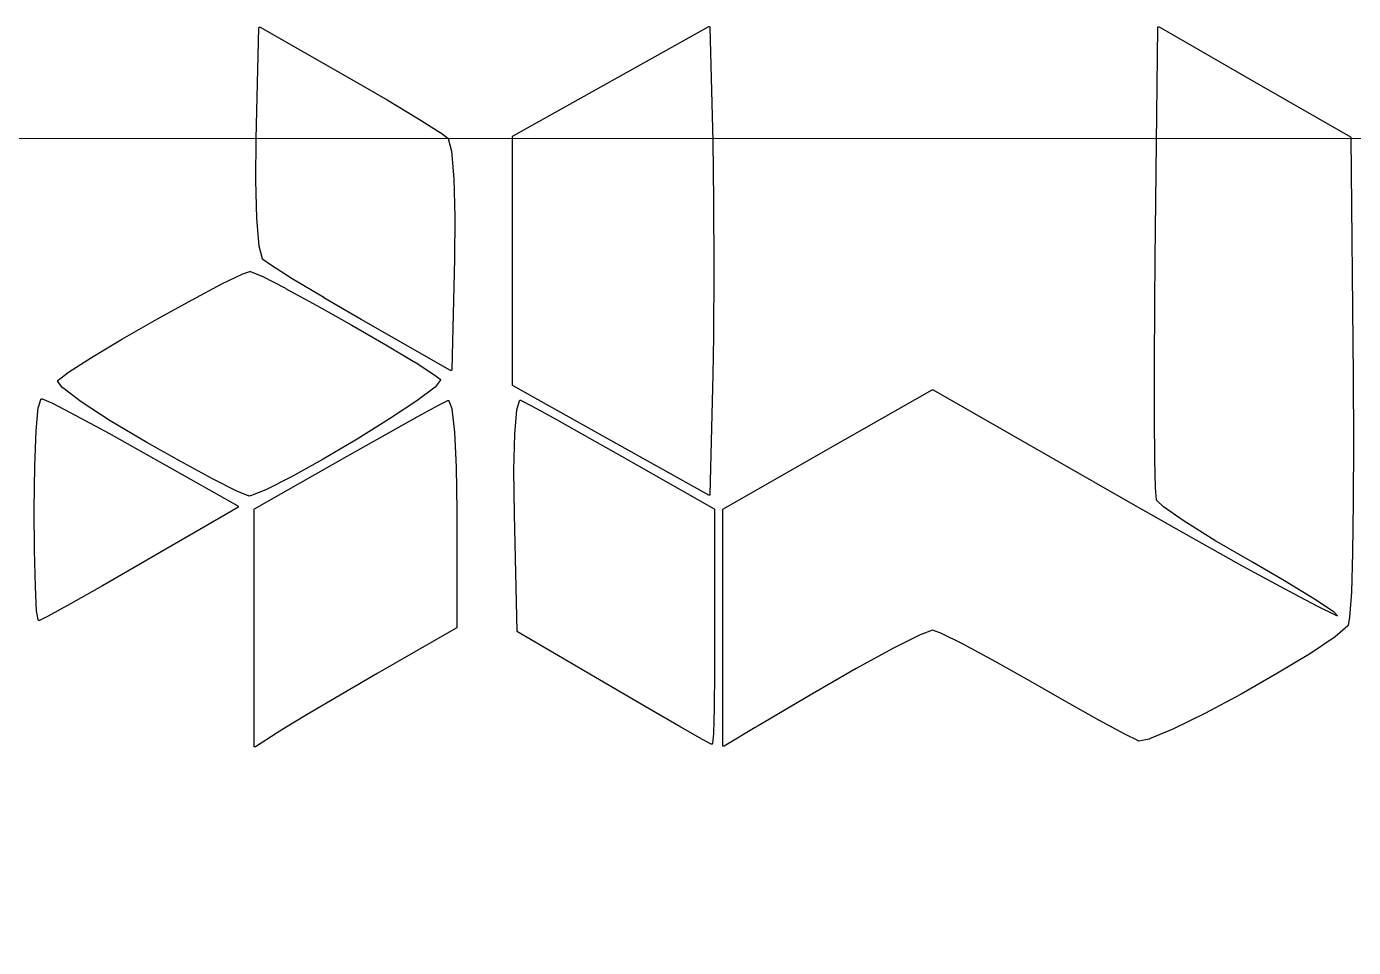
# Model space of a CAD drawing. Header units: millimetres. Extents: x 13 to 222, y -3 to 195.
# Drawn here: x 69.3 to 77.14, y 174.1 to 179.53 of the extents above; entities that cross this region are included whole.
import ezdxf

# ---------------------------------------------------------------- set-up
doc = ezdxf.new("R2010")
doc.units = ezdxf.units.MM
doc.header["$MEASUREMENT"] = 0
doc.layers.add('Ergodox plate', color=7, linetype='Continuous', lineweight=0, true_color=0xf6921e)
doc.layers.add('Silk', color=142, linetype='Continuous')

msp = doc.modelspace()

# ---------------------------------------------------------------- linework, layer by layer
at = {"layer": 'Ergodox plate'}
msp.add_lwpolyline([(99.1433, 40.4438), (22.0105, 40.4437, -0.414214), (15.0105, 47.4437), (15.0105, 171.8737, -0.414214), (22.0105, 178.8737), (125.8816, 178.8738)], format="xyb", dxfattribs=at)
at = {"layer": 'Silk', "linetype": 'Continuous'}
for p, q in [((72.177, 178.8897), (73.332, 179.5342)), ((73.332, 179.5342), (73.333, 179.5344)), ((73.333, 179.5344), (73.333, 179.5347)), ((73.333, 179.5347), (73.333, 179.5347)), ((73.333, 179.5347), (73.334, 179.5347)), ((73.334, 179.5347), (73.335, 179.5348)), ((73.334, 179.5347), (73.334, 179.5347)), ((73.335, 179.5348), (73.335, 179.5347)), ((73.335, 179.5347), (73.335, 179.5347)), ((73.335, 179.5347), (73.336, 179.5345)), ((73.336, 179.5345), (73.337, 179.5342)), ((73.337, 179.5342), (73.337, 179.5341)), ((73.337, 179.5341), (73.337, 179.5341)), ((73.337, 179.5341), (73.337, 179.5336)), ((73.337, 179.5336), (73.338, 179.5331)), ((73.338, 179.5331), (73.338, 179.533)), ((73.338, 179.533), (73.338, 179.533)), ((73.338, 179.533), (73.339, 179.5323)), ((75.984, 179.5321), (75.985, 179.5327)), ((75.985, 179.5327), (75.986, 179.533)), ((75.985, 179.5327), (75.985, 179.5327)), ((75.985, 179.5327), (75.985, 179.5327)), ((75.986, 179.533), (75.986, 179.5333)), ((75.986, 179.5333), (75.986, 179.5333)), ((75.986, 179.5333), (75.986, 179.5333)), ((75.986, 179.5333), (75.987, 179.5333)), ((75.987, 179.5333), (75.988, 179.5333)), ((75.988, 179.5333), (75.988, 179.5333)), ((75.988, 179.5333), (75.988, 179.5333)), ((75.988, 179.5333), (75.989, 179.533)), ((75.989, 179.533), (75.99, 179.5327)), ((75.99, 179.5327), (76.554, 179.2085)), ((70.66, 178.8722), (70.676, 179.5269)), ((70.676, 179.5269), (70.677, 179.5277)), ((70.677, 179.5293), (70.678, 179.53)), ((70.677, 179.5286), (70.677, 179.5293)), ((70.677, 179.5285), (70.677, 179.5286)), ((70.677, 179.5286), (70.677, 179.5286)), ((70.677, 179.5277), (70.677, 179.5285)), ((70.678, 179.5306), (70.679, 179.5311)), ((70.678, 179.5301), (70.678, 179.5306)), ((70.678, 179.53), (70.678, 179.5301)), ((70.678, 179.5301), (70.678, 179.5301)), ((70.679, 179.5312), (70.68, 179.5315)), ((70.679, 179.5311), (70.679, 179.5312)), ((70.679, 179.5312), (70.679, 179.5312)), ((70.68, 179.5315), (70.681, 179.5317)), ((70.681, 179.5317), (70.681, 179.5318)), ((70.681, 179.5318), (70.681, 179.5317)), ((70.681, 179.5317), (70.682, 179.5317)), ((70.681, 179.5317), (70.681, 179.5317)), ((70.682, 179.5317), (70.682, 179.5317)), ((70.682, 179.5317), (70.682, 179.5317)), ((70.682, 179.5317), (70.683, 179.5314)), ((70.683, 179.5314), (70.684, 179.5312)), ((70.684, 179.5312), (71.211, 179.2306)), ((73.339, 179.5323), (73.339, 179.5316)), ((73.339, 179.5316), (73.339, 179.5315)), ((73.339, 179.5315), (73.339, 179.5315)), ((73.339, 179.5315), (73.339, 179.5307)), ((73.339, 179.5307), (73.339, 179.5299)), ((73.339, 179.5299), (73.355, 178.8582)), ((75.967, 178.1637), (75.982, 179.5284)), ((75.982, 179.53), (75.983, 179.5301)), ((75.982, 179.5292), (75.982, 179.53)), ((75.982, 179.5284), (75.982, 179.5292)), ((75.983, 179.5316), (75.984, 179.5321)), ((75.983, 179.5315), (75.983, 179.5316)), ((75.983, 179.5316), (75.983, 179.5316)), ((75.983, 179.5308), (75.983, 179.5315)), ((75.983, 179.5301), (75.983, 179.5308)), ((75.983, 179.5301), (75.983, 179.5301)), ((71.211, 179.2306), (71.211, 179.2306)), ((71.211, 179.2306), (71.211, 179.2306)), ((71.211, 179.2306), (71.433, 179.1023)), ((76.554, 179.2085), (77.119, 178.8844)), ((71.433, 179.1023), (71.433, 179.1023)), ((71.433, 179.1023), (71.433, 179.1022)), ((71.433, 179.1022), (71.619, 178.9906)), ((71.619, 178.9906), (71.619, 178.9905)), ((71.619, 178.9905), (71.619, 178.9905)), ((71.619, 178.9905), (71.747, 178.9094)), ((71.747, 178.9094), (71.748, 178.9093)), ((71.748, 178.9093), (71.748, 178.9092)), ((71.748, 178.9092), (71.792, 178.8766)), ((70.658, 178.6281), (70.66, 178.8722)), ((70.66, 178.8722), (70.66, 178.8722)), ((70.66, 178.8722), (70.66, 178.8722)), ((71.792, 178.8766), (71.793, 178.876)), ((71.793, 178.876), (71.793, 178.8754)), ((71.793, 178.8754), (71.793, 178.8754)), ((71.793, 178.8754), (71.793, 178.8754)), ((71.793, 178.8754), (71.794, 178.8746)), ((71.794, 178.8746), (71.794, 178.8739)), ((71.794, 178.8739), (71.814, 178.7993)), ((72.174, 178.8862), (72.175, 178.8871)), ((72.174, 178.8854), (72.174, 178.8862)), ((72.174, 177.4178), (72.174, 178.8854)), ((72.174, 178.8854), (72.174, 178.8854)), ((72.174, 178.8854), (72.174, 178.8854)), ((72.175, 178.8878), (72.175, 178.8886)), ((72.175, 178.8886), (72.176, 178.8886)), ((72.175, 178.8871), (72.175, 178.8878)), ((72.175, 178.8871), (72.175, 178.8871)), ((72.175, 178.8871), (72.175, 178.8871)), ((72.176, 178.8891), (72.177, 178.8897)), ((72.176, 178.8886), (72.176, 178.8891)), ((72.176, 178.8886), (72.176, 178.8886)), ((72.177, 178.8897), (72.177, 178.8897)), ((72.177, 178.8897), (72.177, 178.8897)), ((73.355, 178.8582), (73.355, 178.8582)), ((73.355, 178.8582), (73.355, 178.8582)), ((73.355, 178.8582), (73.36, 178.5082)), ((77.119, 178.8844), (77.119, 178.8838)), ((77.119, 178.8838), (77.12, 178.8833)), ((77.12, 178.8833), (77.12, 178.8833)), ((77.12, 178.8833), (77.12, 178.8833)), ((77.12, 178.8833), (77.12, 178.8825)), ((77.12, 178.8825), (77.121, 178.8818)), ((77.121, 178.8818), (77.121, 178.8818)), ((77.121, 178.8818), (77.121, 178.8818)), ((77.121, 178.8818), (77.121, 178.8811)), ((77.121, 178.8811), (77.121, 178.8801)), ((77.121, 178.8801), (77.135, 177.4716)), ((71.814, 178.7993), (71.814, 178.7988)), ((71.814, 178.7988), (71.814, 178.7984)), ((71.814, 178.7984), (71.827, 178.6356)), ((70.658, 178.628), (70.658, 178.6281)), ((70.658, 178.6279), (70.658, 178.628)), ((70.664, 178.4016), (70.658, 178.6279)), ((71.827, 178.6356), (71.827, 178.6355)), ((71.827, 178.6355), (71.827, 178.6353)), ((71.827, 178.6353), (71.833, 178.409)), ((73.36, 178.5082), (73.36, 178.5081)), ((73.36, 178.5081), (73.36, 178.5081)), ((73.36, 178.5081), (73.362, 178.1047)), ((70.664, 178.4015), (70.664, 178.4016)), ((70.664, 178.4013), (70.664, 178.4015)), ((70.678, 178.2385), (70.664, 178.4013)), ((71.833, 178.4088), (71.831, 178.1648)), ((71.833, 178.409), (71.833, 178.4089)), ((71.833, 178.4089), (71.833, 178.4088)), ((70.678, 178.2381), (70.678, 178.2385)), ((70.678, 178.2377), (70.678, 178.2381)), ((70.698, 178.1631), (70.678, 178.2377)), ((70.698, 178.1623), (70.698, 178.1631)), ((70.698, 178.1616), (70.698, 178.1623)), ((70.698, 178.1615), (70.698, 178.1616)), ((70.699, 178.1609), (70.698, 178.1615)), ((70.698, 178.1615), (70.698, 178.1615)), ((70.7, 178.1603), (70.699, 178.1609)), ((70.744, 178.1277), (70.7, 178.1603)), ((70.744, 178.1275), (70.744, 178.1277)), ((70.744, 178.1277), (70.744, 178.1277)), ((70.872, 178.0464), (70.744, 178.1275)), ((71.831, 178.1647), (71.815, 177.51)), ((71.831, 178.1648), (71.831, 178.1647)), ((71.831, 178.1647), (71.831, 178.1647)), ((75.965, 177.8976), (75.967, 178.1637)), ((75.967, 178.1637), (75.967, 178.1637)), ((75.967, 178.1637), (75.967, 178.1637)), ((70.458, 178.016), (70.582, 178.075)), ((70.582, 178.0752), (70.623, 178.0884)), ((70.582, 178.075), (70.582, 178.0752)), ((70.582, 178.075), (70.582, 178.075)), ((70.623, 178.0884), (70.624, 178.0885)), ((70.624, 178.0885), (70.625, 178.0886)), ((70.625, 178.0886), (70.625, 178.0886)), ((70.625, 178.0886), (70.626, 178.0884)), ((70.625, 178.0886), (70.625, 178.0886)), ((70.626, 178.0884), (70.627, 178.0882)), ((70.627, 178.0882), (70.694, 178.061)), ((70.694, 178.061), (70.694, 178.0609)), ((70.694, 178.0609), (70.695, 178.0609)), ((70.695, 178.0609), (70.833, 177.9898)), ((70.873, 178.0464), (70.872, 178.0464)), ((71.059, 177.9347), (70.873, 178.0464)), ((70.873, 178.0464), (70.873, 178.0464)), ((73.362, 178.1046), (73.359, 177.7073)), ((73.362, 178.1047), (73.362, 178.1047)), ((73.362, 178.1047), (73.362, 178.1046)), ((70.282, 177.9228), (70.458, 178.0159)), ((70.458, 178.0159), (70.458, 178.016)), ((70.458, 178.016), (70.458, 178.016)), ((70.833, 177.9898), (70.834, 177.9897)), ((70.834, 177.9897), (70.834, 177.9897)), ((70.834, 177.9897), (71.019, 177.8891)), ((70.077, 177.8097), (70.282, 177.9227)), ((70.282, 177.9227), (70.282, 177.9228)), ((70.282, 177.9227), (70.282, 177.9227)), ((71.019, 177.8891), (71.019, 177.8891)), ((71.019, 177.8891), (71.019, 177.8891)), ((71.019, 177.8891), (71.224, 177.7733)), ((71.059, 177.9346), (71.059, 177.9347)), ((71.059, 177.9347), (71.059, 177.9347)), ((71.28, 177.8064), (71.059, 177.9346)), ((75.963, 177.5381), (75.965, 177.8976)), ((75.965, 177.8976), (75.965, 177.8976)), ((75.965, 177.8976), (75.965, 177.8976)), ((69.871, 177.6912), (70.077, 177.8097)), ((70.077, 177.8097), (70.077, 177.8097)), ((70.077, 177.8097), (70.077, 177.8097)), ((71.224, 177.7733), (71.224, 177.7733)), ((71.224, 177.7733), (71.224, 177.7733)), ((71.224, 177.7733), (71.426, 177.6567)), ((71.28, 177.8063), (71.28, 177.8064)), ((71.28, 177.8064), (71.28, 177.8064)), ((71.808, 177.5058), (71.28, 177.8063)), ((69.687, 177.5818), (69.871, 177.6912)), ((69.871, 177.6912), (69.871, 177.6912)), ((69.871, 177.6912), (69.871, 177.6912)), ((71.426, 177.6567), (71.426, 177.6566)), ((71.426, 177.6566), (71.426, 177.6566)), ((71.426, 177.6566), (71.597, 177.5535)), ((73.359, 177.7072), (73.355, 177.4798)), ((73.359, 177.7073), (73.359, 177.7073)), ((73.359, 177.7073), (73.359, 177.7072)), ((69.552, 177.4956), (69.687, 177.5817)), ((69.687, 177.5817), (69.687, 177.5818)), ((69.687, 177.5817), (69.687, 177.5817)), ((71.597, 177.5535), (71.598, 177.5535)), ((71.598, 177.5535), (71.598, 177.5534)), ((71.598, 177.5534), (71.714, 177.4782)), ((71.809, 177.5055), (71.808, 177.5058)), ((71.809, 177.5052), (71.809, 177.5055)), ((71.81, 177.5052), (71.809, 177.5052)), ((71.809, 177.5052), (71.809, 177.5052)), ((71.809, 177.5052), (71.809, 177.5052)), ((71.811, 177.5052), (71.81, 177.5052)), ((71.812, 177.5055), (71.811, 177.5052)), ((71.811, 177.5052), (71.811, 177.5052)), ((71.811, 177.5052), (71.811, 177.5052)), ((71.813, 177.5057), (71.812, 177.5055)), ((71.814, 177.5068), (71.813, 177.5063)), ((71.813, 177.5063), (71.813, 177.5058)), ((71.813, 177.5058), (71.813, 177.5058)), ((71.813, 177.5058), (71.813, 177.5057)), ((71.815, 177.5076), (71.814, 177.5069)), ((71.814, 177.5069), (71.814, 177.5069)), ((71.814, 177.5069), (71.814, 177.5068)), ((71.815, 177.51), (71.815, 177.5092)), ((71.815, 177.5092), (71.815, 177.5084)), ((71.815, 177.5084), (71.815, 177.5084)), ((71.815, 177.5084), (71.815, 177.5083)), ((71.815, 177.5083), (71.815, 177.5076)), ((75.963, 177.538), (75.963, 177.5381)), ((75.963, 177.5381), (75.963, 177.5381)), ((75.963, 177.2264), (75.963, 177.538)), ((69.489, 177.4442), (69.49, 177.4447)), ((69.489, 177.4439), (69.489, 177.4442)), ((69.489, 177.4436), (69.489, 177.4439)), ((69.489, 177.443), (69.489, 177.4436)), ((69.489, 177.4425), (69.489, 177.443)), ((69.489, 177.4422), (69.489, 177.4425)), ((69.49, 177.4418), (69.489, 177.4422)), ((69.49, 177.4462), (69.491, 177.4467)), ((69.49, 177.4458), (69.49, 177.4462)), ((69.49, 177.4455), (69.49, 177.4458)), ((69.49, 177.4452), (69.49, 177.4455)), ((69.49, 177.4447), (69.49, 177.4452)), ((69.49, 177.4413), (69.49, 177.4418)), ((69.49, 177.4408), (69.49, 177.4413)), ((69.49, 177.4406), (69.49, 177.4408)), ((69.49, 177.4403), (69.49, 177.4406)), ((69.517, 177.4028), (69.49, 177.4403)), ((69.491, 177.4471), (69.552, 177.4953)), ((69.491, 177.4469), (69.491, 177.4471)), ((69.491, 177.4467), (69.491, 177.4469)), ((69.552, 177.4955), (69.552, 177.4956)), ((69.552, 177.4953), (69.552, 177.4955)), ((71.714, 177.4782), (71.714, 177.478)), ((71.714, 177.478), (71.715, 177.4779)), ((71.715, 177.4779), (71.746, 177.4534)), ((71.747, 177.4464), (71.717, 177.4067)), ((71.746, 177.4534), (71.747, 177.4531)), ((71.747, 177.4531), (71.747, 177.4528)), ((71.747, 177.4528), (71.747, 177.4524)), ((71.747, 177.4524), (71.747, 177.4521)), ((71.747, 177.4521), (71.748, 177.4517)), ((71.748, 177.4471), (71.747, 177.4468)), ((71.747, 177.4468), (71.747, 177.4464)), ((71.748, 177.4517), (71.748, 177.4513)), ((71.748, 177.4513), (71.748, 177.4509)), ((71.748, 177.4509), (71.748, 177.4505)), ((71.748, 177.4505), (71.748, 177.4501)), ((71.748, 177.4501), (71.748, 177.4497)), ((71.748, 177.4497), (71.748, 177.4492)), ((71.748, 177.4492), (71.748, 177.4488)), ((71.748, 177.4488), (71.748, 177.4483)), ((71.748, 177.4483), (71.748, 177.4479)), ((71.748, 177.4479), (71.748, 177.4475)), ((71.748, 177.4475), (71.748, 177.4471)), ((72.174, 177.4177), (72.174, 177.4178)), ((72.174, 177.4178), (72.174, 177.4178)), ((72.174, 177.4169), (72.174, 177.4177)), ((73.355, 177.4797), (73.339, 176.7732)), ((73.355, 177.4798), (73.355, 177.4798)), ((73.355, 177.4798), (73.355, 177.4797)), ((77.135, 177.4716), (77.135, 177.4716)), ((77.135, 177.4716), (77.135, 177.4716)), ((77.135, 177.4716), (77.137, 177.0822)), ((69.518, 177.4023), (69.517, 177.4028)), ((69.518, 177.4017), (69.518, 177.4023)), ((69.626, 177.32), (69.518, 177.4017)), ((71.716, 177.4058), (71.609, 177.3259)), ((71.717, 177.4067), (71.716, 177.4063)), ((71.716, 177.4063), (71.716, 177.4058)), ((72.175, 177.4161), (72.174, 177.4169)), ((72.175, 177.416), (72.175, 177.4161)), ((72.175, 177.4161), (72.175, 177.4161)), ((72.175, 177.4153), (72.175, 177.416)), ((72.175, 177.4146), (72.175, 177.4153)), ((72.176, 177.4146), (72.175, 177.4146)), ((72.176, 177.4145), (72.176, 177.4146)), ((72.176, 177.414), (72.176, 177.4145)), ((72.177, 177.4135), (72.176, 177.414)), ((72.177, 177.4134), (72.177, 177.4135)), ((72.177, 177.4135), (72.177, 177.4135)), ((72.754, 177.0912), (72.177, 177.4134)), ((74.034, 177.0397), (74.651, 177.3911)), ((74.651, 177.3913), (74.652, 177.3916)), ((74.651, 177.3911), (74.651, 177.3913)), ((74.652, 177.3916), (74.652, 177.3916)), ((74.652, 177.3916), (74.652, 177.3916)), ((74.652, 177.3916), (74.653, 177.3916)), ((74.653, 177.3916), (74.654, 177.3916)), ((74.654, 177.3916), (74.654, 177.3916)), ((74.654, 177.3916), (74.654, 177.3916)), ((74.654, 177.3916), (74.655, 177.3913)), ((74.655, 177.3913), (74.656, 177.3911)), ((74.656, 177.3911), (75.848, 176.709)), ((69.362, 177.1482), (69.374, 177.2868)), ((69.374, 177.2873), (69.375, 177.2878)), ((69.374, 177.2868), (69.374, 177.2873)), ((69.375, 177.2878), (69.389, 177.3346)), ((69.389, 177.3352), (69.39, 177.3359)), ((69.389, 177.3346), (69.389, 177.3352)), ((69.39, 177.3366), (69.391, 177.3371)), ((69.39, 177.3361), (69.39, 177.3366)), ((69.39, 177.336), (69.39, 177.3361)), ((69.39, 177.3359), (69.39, 177.336)), ((69.391, 177.3373), (69.392, 177.3376)), ((69.391, 177.3372), (69.391, 177.3373)), ((69.391, 177.3371), (69.391, 177.3372)), ((69.392, 177.3379), (69.393, 177.338)), ((69.392, 177.3376), (69.392, 177.3379)), ((69.392, 177.3379), (69.392, 177.3379)), ((69.393, 177.338), (69.394, 177.3381)), ((69.393, 177.338), (69.393, 177.338)), ((69.394, 177.3381), (69.394, 177.3381)), ((69.394, 177.3381), (69.395, 177.3379)), ((69.394, 177.3381), (69.394, 177.3381)), ((69.395, 177.3379), (69.396, 177.3377)), ((69.396, 177.3377), (69.457, 177.3115)), ((69.457, 177.3115), (69.458, 177.3114)), ((69.458, 177.3114), (69.458, 177.3113)), ((69.458, 177.3113), (69.596, 177.24)), ((69.626, 177.3199), (69.626, 177.32)), ((69.626, 177.3198), (69.626, 177.3199)), ((69.798, 177.2082), (69.626, 177.3198)), ((71.609, 177.3257), (71.448, 177.2192)), ((71.609, 177.3259), (71.609, 177.3258)), ((71.609, 177.3258), (71.609, 177.3257)), ((71.611, 177.2307), (71.741, 177.3025)), ((71.741, 177.3026), (71.791, 177.3282)), ((71.741, 177.3025), (71.741, 177.3026)), ((71.741, 177.3025), (71.741, 177.3025)), ((71.791, 177.3284), (71.792, 177.3286)), ((71.791, 177.3282), (71.791, 177.3284)), ((71.792, 177.3286), (71.792, 177.3287)), ((71.792, 177.3287), (71.793, 177.3286)), ((71.792, 177.3286), (71.792, 177.3286)), ((71.793, 177.3286), (71.794, 177.3287)), ((71.794, 177.3287), (71.794, 177.3286)), ((71.794, 177.3286), (71.794, 177.3286)), ((71.794, 177.3286), (71.795, 177.3283)), ((71.795, 177.3283), (71.796, 177.3281)), ((71.796, 177.3281), (71.796, 177.328)), ((71.796, 177.328), (71.796, 177.3279)), ((71.796, 177.3279), (71.796, 177.3275)), ((71.796, 177.3275), (71.797, 177.327)), ((71.797, 177.327), (71.797, 177.3269)), ((71.797, 177.3269), (71.797, 177.3268)), ((71.797, 177.3268), (71.797, 177.3261)), ((71.797, 177.3261), (71.798, 177.3255)), ((71.798, 177.3255), (71.815, 177.2803)), ((71.815, 177.2803), (71.815, 177.2796)), ((71.815, 177.2796), (71.816, 177.279)), ((71.816, 177.279), (71.83, 177.1419)), ((72.187, 177.1295), (72.198, 177.2725)), ((72.198, 177.273), (72.199, 177.2736)), ((72.198, 177.2725), (72.198, 177.273)), ((72.199, 177.2736), (72.215, 177.3261)), ((72.215, 177.3264), (72.216, 177.327)), ((72.215, 177.3262), (72.215, 177.3264)), ((72.215, 177.3261), (72.215, 177.3262)), ((72.216, 177.3279), (72.217, 177.3283)), ((72.216, 177.3277), (72.216, 177.3279)), ((72.216, 177.3276), (72.216, 177.3277)), ((72.216, 177.327), (72.216, 177.3276)), ((72.217, 177.3289), (72.218, 177.329)), ((72.217, 177.3288), (72.217, 177.3289)), ((72.217, 177.3283), (72.217, 177.3288)), ((72.218, 177.3292), (72.219, 177.3295)), ((72.218, 177.329), (72.218, 177.3292)), ((72.219, 177.3295), (72.219, 177.3295)), ((72.219, 177.3295), (72.219, 177.3295)), ((72.219, 177.3295), (72.22, 177.3295)), ((72.22, 177.3295), (72.221, 177.3295)), ((72.221, 177.3295), (72.221, 177.3295)), ((72.221, 177.3295), (72.222, 177.3292)), ((72.221, 177.3295), (72.221, 177.3295)), ((72.222, 177.3292), (72.223, 177.329)), ((72.223, 177.329), (72.224, 177.3287)), ((72.224, 177.3287), (72.29, 177.2944)), ((72.29, 177.2944), (72.29, 177.2944)), ((72.29, 177.2944), (72.29, 177.2944)), ((72.29, 177.2944), (72.432, 177.2162)), ((69.596, 177.24), (69.596, 177.24)), ((69.596, 177.24), (69.596, 177.24)), ((69.596, 177.24), (69.79, 177.1349)), ((69.798, 177.2081), (69.798, 177.2082)), ((70.015, 177.0794), (69.798, 177.2081)), ((69.798, 177.2081), (69.798, 177.2081)), ((71.448, 177.2191), (71.256, 177.0997)), ((71.422, 177.1254), (71.611, 177.2307)), ((71.448, 177.2192), (71.448, 177.2192)), ((71.448, 177.2192), (71.448, 177.2191)), ((71.611, 177.2307), (71.611, 177.2307)), ((71.611, 177.2307), (71.611, 177.2307)), ((72.432, 177.2162), (72.432, 177.2162)), ((72.432, 177.2162), (72.432, 177.2162)), ((72.432, 177.2162), (72.627, 177.1064)), ((75.965, 176.979), (75.963, 177.2264)), ((75.963, 177.2264), (75.963, 177.2264)), ((75.963, 177.2264), (75.963, 177.2264)), ((69.353, 176.9398), (69.362, 177.148)), ((69.362, 177.1481), (69.362, 177.1482)), ((69.362, 177.148), (69.362, 177.1481)), ((69.79, 177.1349), (69.79, 177.1348)), ((69.79, 177.1348), (69.79, 177.1348)), ((69.79, 177.1348), (69.993, 177.0215)), ((71.198, 176.9988), (71.422, 177.1254)), ((71.422, 177.1254), (71.422, 177.1254)), ((71.422, 177.1254), (71.422, 177.1254)), ((71.83, 177.1419), (71.83, 177.1417)), ((71.83, 177.1417), (71.83, 177.1416)), ((71.83, 177.1416), (71.84, 176.9336)), ((72.182, 176.9165), (72.187, 177.1292)), ((72.187, 177.1293), (72.187, 177.1295)), ((72.187, 177.1292), (72.187, 177.1293)), ((72.627, 177.1064), (72.627, 177.1064)), ((72.627, 177.1064), (72.627, 177.1064)), ((72.627, 177.1064), (72.817, 176.9988)), ((70.211, 176.9692), (70.015, 177.0794)), ((70.015, 177.0794), (70.015, 177.0794)), ((70.015, 177.0794), (70.015, 177.0794)), ((71.256, 177.0996), (71.055, 176.9809)), ((71.256, 177.0997), (71.256, 177.0997)), ((71.256, 177.0997), (71.256, 177.0996)), ((73.332, 176.769), (72.754, 177.0912)), ((73.418, 176.6884), (74.034, 177.0397)), ((77.137, 177.0821), (77.136, 176.7291)), ((77.137, 177.0822), (77.137, 177.0822)), ((77.137, 177.0822), (77.137, 177.0821)), ((69.993, 177.0215), (69.993, 177.0215)), ((69.993, 177.0215), (69.993, 177.0215)), ((69.993, 177.0215), (70.551, 176.7054)), ((70.407, 176.8634), (70.211, 176.9692)), ((70.211, 176.9692), (70.211, 176.9692)), ((70.211, 176.9692), (70.211, 176.9692)), ((70.651, 176.6884), (71.198, 176.9988)), ((71.055, 176.9808), (70.868, 176.8765)), ((71.055, 176.9809), (71.055, 176.9809)), ((71.055, 176.9809), (71.055, 176.9808)), ((71.198, 176.9988), (71.198, 176.9988)), ((71.198, 176.9988), (71.198, 176.9988)), ((72.817, 176.9988), (72.817, 176.9988)), ((72.817, 176.9988), (72.817, 176.9988)), ((72.817, 176.9988), (73.363, 176.6884)), ((75.965, 176.9789), (75.965, 176.979)), ((75.969, 176.8118), (75.965, 176.9789)), ((75.965, 176.9789), (75.965, 176.9789)), ((69.35, 176.6841), (69.353, 176.9396)), ((69.353, 176.9397), (69.353, 176.9398)), ((69.353, 176.9396), (69.353, 176.9397)), ((70.868, 176.8764), (70.718, 176.8001)), ((70.868, 176.8765), (70.868, 176.8765)), ((70.868, 176.8765), (70.868, 176.8764)), ((71.84, 176.9336), (71.84, 176.9336)), ((71.84, 176.9336), (71.84, 176.9335)), ((71.84, 176.9335), (71.844, 176.6757)), ((72.182, 176.9164), (72.182, 176.9165)), ((72.182, 176.9165), (72.182, 176.9165)), ((72.185, 176.6548), (72.182, 176.9164)), ((70.549, 176.7914), (70.407, 176.8634)), ((70.407, 176.8634), (70.407, 176.8634)), ((70.407, 176.8634), (70.407, 176.8634)), ((70.549, 176.7913), (70.549, 176.7914)), ((70.549, 176.7914), (70.549, 176.7914)), ((70.615, 176.7646), (70.549, 176.7913)), ((70.717, 176.7999), (70.626, 176.7653)), ((70.718, 176.8001), (70.717, 176.8)), ((70.717, 176.8), (70.717, 176.7999)), ((75.969, 176.8117), (75.969, 176.8118)), ((75.969, 176.8115), (75.969, 176.8117)), ((75.974, 176.7411), (75.969, 176.8115)), ((70.615, 176.7645), (70.615, 176.7646)), ((70.615, 176.7644), (70.615, 176.7645)), ((70.616, 176.7643), (70.615, 176.7644)), ((70.617, 176.7643), (70.616, 176.7642)), ((70.616, 176.7642), (70.616, 176.7643)), ((70.625, 176.765), (70.617, 176.7642)), ((70.617, 176.7642), (70.617, 176.7643)), ((70.626, 176.7652), (70.625, 176.765)), ((70.626, 176.7653), (70.626, 176.7652)), ((73.333, 176.7687), (73.332, 176.769)), ((73.333, 176.7684), (73.333, 176.7687)), ((73.334, 176.7684), (73.333, 176.7684)), ((73.333, 176.7684), (73.333, 176.7684)), ((73.335, 176.7684), (73.334, 176.7684)), ((73.334, 176.7684), (73.334, 176.7684)), ((73.336, 176.7687), (73.335, 176.7684)), ((73.335, 176.7684), (73.335, 176.7684)), ((73.335, 176.7684), (73.335, 176.7684)), ((73.337, 176.769), (73.336, 176.7687)), ((73.338, 176.77), (73.337, 176.7696)), ((73.337, 176.7696), (73.337, 176.7691)), ((73.337, 176.7691), (73.337, 176.769)), ((73.337, 176.769), (73.337, 176.769)), ((73.339, 176.7709), (73.338, 176.7702)), ((73.338, 176.7702), (73.338, 176.7701)), ((73.338, 176.7701), (73.338, 176.77)), ((73.339, 176.7732), (73.339, 176.7725)), ((73.339, 176.7725), (73.339, 176.7717)), ((73.339, 176.7717), (73.339, 176.7716)), ((73.339, 176.7716), (73.339, 176.7715)), ((73.339, 176.7715), (73.339, 176.7709)), ((75.974, 176.741), (75.974, 176.7411)), ((75.975, 176.7402), (75.974, 176.741)), ((75.974, 176.741), (75.974, 176.741)), ((75.975, 176.7394), (75.975, 176.7402)), ((75.975, 176.7393), (75.975, 176.7394)), ((75.975, 176.7394), (75.975, 176.7394)), ((75.975, 176.7387), (75.975, 176.7393)), ((75.976, 176.738), (75.975, 176.7387)), ((75.976, 176.7379), (75.976, 176.738)), ((75.976, 176.738), (75.976, 176.738)), ((76.016, 176.7002), (75.976, 176.7379)), ((77.136, 176.7291), (77.132, 176.4285)), ((77.136, 176.7291), (77.136, 176.7291)), ((77.136, 176.7291), (77.136, 176.7291)), ((69.35, 176.684), (69.35, 176.6841)), ((69.352, 176.4426), (69.35, 176.684)), ((69.35, 176.684), (69.35, 176.684)), ((70.551, 176.6968), (69.978, 176.3637)), ((70.551, 176.7054), (70.551, 176.7054)), ((70.551, 176.7054), (70.551, 176.7054)), ((70.551, 176.7054), (70.552, 176.7048)), ((70.552, 176.6973), (70.551, 176.6968)), ((70.551, 176.6968), (70.551, 176.6968)), ((70.551, 176.6968), (70.551, 176.6968)), ((70.552, 176.7048), (70.553, 176.7043)), ((70.553, 176.6979), (70.552, 176.6973)), ((70.553, 176.7043), (70.553, 176.7043)), ((70.553, 176.7043), (70.553, 176.7043)), ((70.553, 176.7043), (70.553, 176.7033)), ((70.553, 176.7033), (70.553, 176.7028)), ((70.553, 176.7028), (70.553, 176.7028)), ((70.553, 176.7028), (70.553, 176.7028)), ((70.553, 176.7028), (70.554, 176.7018)), ((70.554, 176.7002), (70.553, 176.6994)), ((70.553, 176.6994), (70.553, 176.6994)), ((70.553, 176.6994), (70.553, 176.6994)), ((70.553, 176.6994), (70.553, 176.6986)), ((70.553, 176.6986), (70.553, 176.6979)), ((70.553, 176.6979), (70.553, 176.6979)), ((70.553, 176.6979), (70.553, 176.6979)), ((70.554, 176.7018), (70.554, 176.7011)), ((70.554, 176.7011), (70.554, 176.7011)), ((70.554, 176.7011), (70.554, 176.7011)), ((70.554, 176.7011), (70.554, 176.7002)), ((70.648, 176.6849), (70.649, 176.6857)), ((70.648, 176.6841), (70.648, 176.6849)), ((70.648, 176.684), (70.648, 176.6841)), ((70.648, 175.2881), (70.648, 176.684)), ((70.648, 176.684), (70.648, 176.684)), ((70.649, 176.6873), (70.65, 176.6878)), ((70.649, 176.6872), (70.649, 176.6873)), ((70.649, 176.6864), (70.649, 176.6872)), ((70.649, 176.6872), (70.649, 176.6872)), ((70.649, 176.6858), (70.649, 176.6864)), ((70.649, 176.6857), (70.649, 176.6858)), ((70.649, 176.6857), (70.649, 176.6857)), ((70.65, 176.6878), (70.651, 176.6883)), ((70.651, 176.6883), (70.651, 176.6884)), ((70.651, 176.6884), (70.651, 176.6884)), ((71.844, 176.6757), (71.844, 176.6757)), ((71.844, 176.6757), (71.844, 176.6756)), ((71.844, 176.6756), (71.844, 176.6654)), ((71.844, 176.6654), (71.844, 175.9883)), ((72.2, 175.9659), (72.185, 176.6548)), ((72.185, 176.6548), (72.185, 176.6548)), ((72.185, 176.6548), (72.185, 176.6548)), ((73.363, 176.6884), (73.363, 176.6884)), ((73.363, 176.6884), (73.363, 176.6884)), ((73.363, 176.6884), (73.363, 176.6878)), ((73.363, 176.6878), (73.364, 176.6873)), ((73.364, 176.6873), (73.364, 176.6872)), ((73.364, 176.6872), (73.364, 176.6872)), ((73.364, 176.6872), (73.364, 176.6865)), ((73.364, 176.6865), (73.365, 176.6858)), ((73.365, 176.6858), (73.365, 176.6857)), ((73.365, 176.6857), (73.365, 176.6857)), ((73.365, 176.6857), (73.365, 176.685)), ((73.365, 176.685), (73.365, 176.684)), ((73.365, 176.684), (73.365, 176.684)), ((73.365, 176.684), (73.365, 176.684)), ((73.365, 176.684), (73.366, 175.9926)), ((73.414, 175.2919), (73.415, 176.684)), ((73.415, 176.685), (73.416, 176.6857)), ((73.415, 176.684), (73.415, 176.685)), ((73.415, 176.684), (73.415, 176.684)), ((73.415, 176.684), (73.415, 176.684)), ((73.416, 176.6873), (73.417, 176.6878)), ((73.416, 176.6872), (73.416, 176.6873)), ((73.416, 176.6865), (73.416, 176.6872)), ((73.416, 176.6872), (73.416, 176.6872)), ((73.416, 176.6858), (73.416, 176.6865)), ((73.416, 176.6857), (73.416, 176.6858)), ((73.416, 176.6857), (73.416, 176.6857)), ((73.417, 176.6878), (73.418, 176.6884)), ((73.418, 176.6884), (73.418, 176.6884)), ((73.418, 176.6884), (73.418, 176.6884)), ((75.848, 176.709), (75.848, 176.709)), ((75.848, 176.709), (76.179, 176.521)), ((76.016, 176.7), (76.016, 176.7002)), ((76.016, 176.6997), (76.016, 176.7)), ((76.138, 176.6156), (76.016, 176.6997)), ((76.138, 176.6155), (76.138, 176.6156)), ((76.138, 176.6154), (76.138, 176.6155)), ((76.32, 176.502), (76.138, 176.6154)), ((76.179, 176.521), (76.179, 176.521)), ((76.179, 176.521), (76.477, 176.3547)), ((76.32, 176.5019), (76.32, 176.502)), ((76.32, 176.502), (76.32, 176.502)), ((76.541, 176.3729), (76.32, 176.5019)), ((69.352, 176.4425), (69.352, 176.4426)), ((69.357, 176.2308), (69.352, 176.4425)), ((69.352, 176.4425), (69.352, 176.4425)), ((77.132, 176.4284), (77.125, 176.1963)), ((77.132, 176.4285), (77.132, 176.4285)), ((77.132, 176.4285), (77.132, 176.4284)), ((69.978, 176.3637), (69.752, 176.2334)), ((69.978, 176.3637), (69.978, 176.3637)), ((69.978, 176.3637), (69.978, 176.3637)), ((76.477, 176.3547), (76.477, 176.3547)), ((76.477, 176.3547), (76.728, 176.2177)), ((76.73, 176.2639), (76.541, 176.3729)), ((76.541, 176.3729), (76.541, 176.3729)), ((76.541, 176.3729), (76.541, 176.3729)), ((76.907, 176.1556), (76.73, 176.2639)), ((69.357, 176.2307), (69.357, 176.2308)), ((69.357, 176.2308), (69.357, 176.2308)), ((69.364, 176.0874), (69.357, 176.2307)), ((69.752, 176.2334), (69.564, 176.127)), ((69.752, 176.2334), (69.752, 176.2334)), ((69.752, 176.2334), (69.752, 176.2334)), ((76.728, 176.2177), (76.918, 176.1172)), ((77.125, 176.1961), (77.115, 176.0484)), ((77.125, 176.1963), (77.125, 176.1962)), ((77.125, 176.1962), (77.125, 176.1961)), ((69.364, 176.0871), (69.364, 176.0874)), ((69.364, 176.0868), (69.364, 176.0871)), ((69.374, 176.034), (69.364, 176.0868)), ((69.564, 176.1269), (69.433, 176.0556)), ((69.564, 176.127), (69.564, 176.1269)), ((69.564, 176.1269), (69.564, 176.1269)), ((77.023, 176.078), (76.907, 176.1556)), ((76.918, 176.1172), (77.034, 176.0606)), ((69.374, 176.0338), (69.374, 176.034)), ((69.374, 176.0336), (69.374, 176.0338)), ((69.374, 176.033), (69.374, 176.0336)), ((69.374, 176.0324), (69.374, 176.033)), ((69.375, 176.0322), (69.374, 176.0324)), ((69.375, 176.032), (69.375, 176.0322)), ((69.375, 176.0316), (69.375, 176.032)), ((69.375, 176.0311), (69.375, 176.0316)), ((69.376, 176.031), (69.375, 176.0311)), ((69.376, 176.0308), (69.376, 176.031)), ((69.376, 176.0305), (69.376, 176.0308)), ((69.377, 176.0302), (69.376, 176.0305)), ((69.377, 176.0301), (69.377, 176.0302)), ((69.377, 176.0302), (69.377, 176.0302)), ((69.378, 176.03), (69.377, 176.0301)), ((69.379, 176.0299), (69.378, 176.03)), ((69.38, 176.0301), (69.379, 176.0299)), ((69.379, 176.0299), (69.379, 176.03)), ((69.379, 176.03), (69.379, 176.0299)), ((69.381, 176.0303), (69.38, 176.0302)), ((69.38, 176.0302), (69.38, 176.0301)), ((69.433, 176.0555), (69.381, 176.0304)), ((69.381, 176.0304), (69.381, 176.0303)), ((69.433, 176.0556), (69.433, 176.0556)), ((69.433, 176.0556), (69.433, 176.0555)), ((77.043, 176.0575), (77.023, 176.078)), ((77.034, 176.0606), (77.043, 176.0575)), ((77.115, 176.0478), (77.107, 176.0016)), ((77.115, 176.0484), (77.115, 176.0481)), ((77.115, 176.0481), (77.115, 176.0478)), ((71.841, 175.984), (71.375, 175.7162)), ((71.842, 175.9847), (71.841, 175.984)), ((71.841, 175.984), (71.841, 175.984)), ((71.841, 175.984), (71.841, 175.984)), ((71.843, 175.9859), (71.842, 175.9851)), ((71.842, 175.9851), (71.842, 175.9851)), ((71.842, 175.9851), (71.842, 175.9851)), ((71.842, 175.9851), (71.842, 175.9847)), ((71.844, 175.9883), (71.843, 175.9871)), ((71.843, 175.9871), (71.843, 175.9866)), ((71.843, 175.9866), (71.843, 175.9866)), ((71.843, 175.9866), (71.843, 175.9866)), ((71.843, 175.9866), (71.843, 175.9859)), ((71.844, 175.9883), (71.844, 175.9883)), ((71.844, 175.9883), (71.844, 175.9883)), ((72.201, 175.9651), (72.2, 175.9659)), ((72.201, 175.9644), (72.201, 175.9651)), ((72.201, 175.9643), (72.201, 175.9644)), ((72.201, 175.9642), (72.201, 175.9643)), ((72.201, 175.9636), (72.201, 175.9642)), ((72.202, 175.9628), (72.201, 175.9636)), ((72.202, 175.9627), (72.202, 175.9628)), ((72.202, 175.9628), (72.202, 175.9628)), ((72.202, 175.9623), (72.202, 175.9627)), ((72.203, 175.9617), (72.202, 175.9623)), ((72.767, 175.6319), (72.203, 175.9617)), ((73.366, 175.9926), (73.366, 175.9926)), ((73.366, 175.9926), (73.366, 175.9926)), ((73.366, 175.9926), (73.366, 175.7285)), ((74.579, 175.9457), (74.423, 175.8668)), ((74.652, 175.9731), (74.579, 175.9457)), ((74.702, 175.9551), (74.652, 175.9731)), ((74.834, 175.8896), (74.702, 175.9551)), ((77.029, 175.9325), (76.883, 175.8346)), ((77.03, 175.9328), (77.029, 175.9325)), ((77.105, 175.9987), (77.03, 175.9329)), ((77.03, 175.9329), (77.03, 175.9328)), ((77.106, 175.9999), (77.105, 175.9993)), ((77.105, 175.9993), (77.105, 175.9987)), ((77.107, 176.0016), (77.106, 176.0008)), ((77.106, 176.0008), (77.106, 176.0001)), ((77.106, 176.0001), (77.106, 176)), ((77.106, 176), (77.106, 175.9999)), ((74.423, 175.8668), (74.202, 175.7453)), ((75.023, 175.7879), (74.834, 175.8896)), ((75.247, 175.6618), (75.023, 175.7879)), ((76.883, 175.8345), (76.69, 175.7178)), ((76.883, 175.8346), (76.883, 175.8345)), ((76.883, 175.8345), (76.883, 175.8345)), ((71.375, 175.7162), (71.156, 175.5893)), ((71.375, 175.7162), (71.375, 175.7162)), ((73.366, 175.7284), (73.363, 175.5113)), ((73.366, 175.7285), (73.366, 175.7284)), ((73.366, 175.7284), (73.366, 175.7284)), ((74.202, 175.7453), (73.93, 175.5896)), ((76.69, 175.7177), (76.474, 175.5956)), ((76.69, 175.7178), (76.69, 175.7177)), ((76.69, 175.7177), (76.69, 175.7177)), ((72.979, 175.5086), (72.767, 175.6319)), ((72.767, 175.6319), (72.767, 175.6319)), ((72.767, 175.6319), (72.767, 175.6319)), ((75.431, 175.5561), (75.247, 175.6618)), ((71.156, 175.5893), (70.962, 175.4749)), ((71.156, 175.5893), (71.156, 175.5893)), ((73.93, 175.5896), (73.623, 175.4082)), ((75.635, 175.4418), (75.431, 175.5561)), ((75.431, 175.5561), (75.431, 175.5561)), ((75.431, 175.5561), (75.431, 175.5561)), ((76.474, 175.5955), (76.26, 175.4814)), ((76.474, 175.5956), (76.474, 175.5956)), ((76.474, 175.5956), (76.474, 175.5955)), ((70.962, 175.4749), (70.822, 175.3905)), ((70.962, 175.4749), (70.962, 175.4749)), ((73.166, 175.4007), (72.979, 175.5086)), ((72.979, 175.5086), (72.979, 175.5086)), ((72.979, 175.5086), (72.979, 175.5086)), ((73.363, 175.5112), (73.359, 175.3625)), ((73.363, 175.5113), (73.363, 175.5112)), ((73.363, 175.5112), (73.363, 175.5112)), ((76.26, 175.4813), (76.072, 175.3885)), ((76.26, 175.4814), (76.26, 175.4814)), ((76.26, 175.4814), (76.26, 175.4813)), ((70.822, 175.3905), (70.783, 175.3663)), ((73.295, 175.3272), (73.166, 175.4007)), ((73.166, 175.4007), (73.166, 175.4007)), ((73.166, 175.4007), (73.166, 175.4007)), ((73.605, 175.3977), (73.422, 175.2876)), ((73.623, 175.4082), (73.605, 175.3977)), ((73.605, 175.3977), (73.605, 175.3977)), ((75.788, 175.3583), (75.635, 175.4418)), ((75.635, 175.4418), (75.635, 175.4418)), ((75.635, 175.4418), (75.635, 175.4418)), ((76.072, 175.3884), (75.933, 175.3303)), ((76.072, 175.3885), (76.072, 175.3885)), ((76.072, 175.3885), (76.072, 175.3884)), ((70.783, 175.3663), (70.656, 175.284)), ((73.295, 175.3271), (73.295, 175.3272)), ((73.346, 175.2993), (73.295, 175.3271)), ((73.295, 175.3271), (73.295, 175.3271)), ((73.354, 175.3027), (73.353, 175.3019)), ((73.359, 175.3622), (73.354, 175.3035)), ((73.354, 175.3035), (73.354, 175.3027)), ((73.359, 175.3625), (73.359, 175.3624)), ((73.359, 175.3624), (73.359, 175.3622)), ((75.788, 175.3582), (75.788, 175.3583)), ((75.788, 175.3583), (75.788, 175.3583)), ((75.868, 175.3186), (75.788, 175.3582)), ((75.869, 175.3184), (75.868, 175.3186)), ((75.869, 175.3182), (75.869, 175.3184)), ((75.87, 175.3182), (75.869, 175.3182)), ((75.871, 175.3182), (75.87, 175.3182)), ((75.87, 175.3182), (75.87, 175.3181)), ((75.87, 175.3181), (75.87, 175.3182)), ((75.932, 175.33), (75.871, 175.3182)), ((75.933, 175.3302), (75.932, 175.33)), ((75.933, 175.3303), (75.933, 175.3302)), ((70.648, 175.288), (70.648, 175.2881)), ((70.648, 175.2879), (70.648, 175.288)), ((70.648, 175.2872), (70.648, 175.2879)), ((70.648, 175.2864), (70.648, 175.2872)), ((70.649, 175.2863), (70.648, 175.2864)), ((70.649, 175.2862), (70.649, 175.2863)), ((70.649, 175.2856), (70.649, 175.2862)), ((70.649, 175.2849), (70.649, 175.2856)), ((70.649, 175.2848), (70.649, 175.2849)), ((70.65, 175.2847), (70.649, 175.2848)), ((70.65, 175.2843), (70.65, 175.2847)), ((70.651, 175.2838), (70.65, 175.2843)), ((70.651, 175.2837), (70.651, 175.2838)), ((70.651, 175.2838), (70.651, 175.2838)), ((70.652, 175.2835), (70.651, 175.2837)), ((70.652, 175.2832), (70.652, 175.2835)), ((70.653, 175.2832), (70.652, 175.2832)), ((70.652, 175.2832), (70.652, 175.2832)), ((70.654, 175.2832), (70.653, 175.2832)), ((70.653, 175.2832), (70.653, 175.2832)), ((70.655, 175.2836), (70.654, 175.2833)), ((70.654, 175.2833), (70.654, 175.2833)), ((70.654, 175.2833), (70.654, 175.2832)), ((70.656, 175.2838), (70.655, 175.2836)), ((70.656, 175.284), (70.656, 175.2839)), ((70.656, 175.2839), (70.656, 175.2838)), ((73.347, 175.2991), (73.346, 175.2993)), ((73.347, 175.2989), (73.347, 175.2991)), ((73.348, 175.2988), (73.347, 175.2989)), ((73.347, 175.2989), (73.347, 175.2989)), ((73.349, 175.2988), (73.348, 175.2988)), ((73.348, 175.2988), (73.348, 175.2988)), ((73.35, 175.2991), (73.349, 175.2988)), ((73.349, 175.2988), (73.349, 175.2988)), ((73.349, 175.2988), (73.349, 175.2988)), ((73.351, 175.2992), (73.35, 175.2991)), ((73.352, 175.2999), (73.351, 175.2994)), ((73.351, 175.2994), (73.351, 175.2992)), ((73.353, 175.3011), (73.352, 175.3005)), ((73.352, 175.3005), (73.352, 175.3004)), ((73.352, 175.3004), (73.352, 175.3004)), ((73.352, 175.3004), (73.352, 175.2999)), ((73.353, 175.3019), (73.353, 175.3019)), ((73.353, 175.3019), (73.353, 175.3018)), ((73.353, 175.3018), (73.353, 175.3011)), ((73.414, 175.2918), (73.414, 175.2919)), ((73.414, 175.2919), (73.414, 175.2919)), ((73.414, 175.291), (73.414, 175.2918)), ((73.414, 175.2902), (73.414, 175.291)), ((73.414, 175.2901), (73.414, 175.2902)), ((73.414, 175.2902), (73.414, 175.2902)), ((73.415, 175.2894), (73.414, 175.2901)), ((73.415, 175.2887), (73.415, 175.2894)), ((73.415, 175.2886), (73.415, 175.2887)), ((73.415, 175.2887), (73.415, 175.2887)), ((73.416, 175.2881), (73.415, 175.2886)), ((73.416, 175.2876), (73.416, 175.2881)), ((73.417, 175.2876), (73.416, 175.2876)), ((73.417, 175.2873), (73.417, 175.2876)), ((73.417, 175.2876), (73.417, 175.2876)), ((73.418, 175.287), (73.417, 175.2873)), ((73.419, 175.287), (73.418, 175.287)), ((73.418, 175.287), (73.418, 175.287)), ((73.418, 175.287), (73.418, 175.287)), ((73.42, 175.287), (73.419, 175.287)), ((73.421, 175.2873), (73.42, 175.287)), ((73.42, 175.287), (73.42, 175.287)), ((73.42, 175.287), (73.42, 175.287)), ((73.422, 175.2876), (73.421, 175.2876)), ((73.421, 175.2876), (73.421, 175.2873)), ((73.422, 175.2876), (73.422, 175.2876))]:
    msp.add_line(p, q, dxfattribs=at)

doc.saveas('drawing.dxf')
